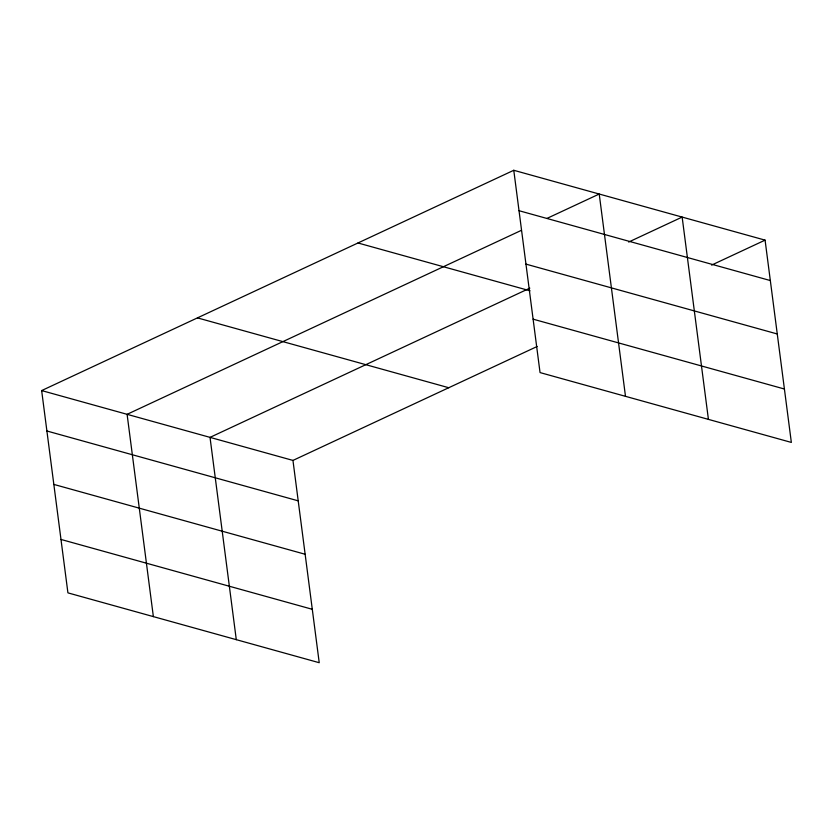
<?xml version="1.0" encoding="UTF-8"?>
<svg xmlns="http://www.w3.org/2000/svg" width="833" height="833" viewBox="0 0 833 833"><rect width="100%" height="100%" fill="white"/><g stroke="black" fill="none" stroke-linecap="round" stroke-linejoin="round"><path stroke-width="1.25" d="M41.65 390.573L292.956 460.42L319.226 662.714L67.921 592.867L41.65 390.573L513.774 170.286L765.079 240.133L791.35 442.427L540.044 372.58L513.774 170.286M521.312 230.377L127.095 414.324L153.366 616.618M546.896 218.444L599.219 194.037L625.489 396.321M529.83 288.156L210.02 437.377L236.291 639.661M628.665 242.039L682.144 217.08L708.425 419.374M292.956 460.42L537.16 346.476M711.59 265.092L765.079 240.133M519.021 210.707L770.327 280.554M525.967 264.123L777.262 333.971M357.971 242.976L530.059 290.811M533.11 319.164L784.415 389.011M197.452 317.883L448.758 387.73M46.898 430.994L298.204 500.841M53.833 484.41L305.138 554.257M60.986 539.451L312.292 609.298"/></g></svg>
